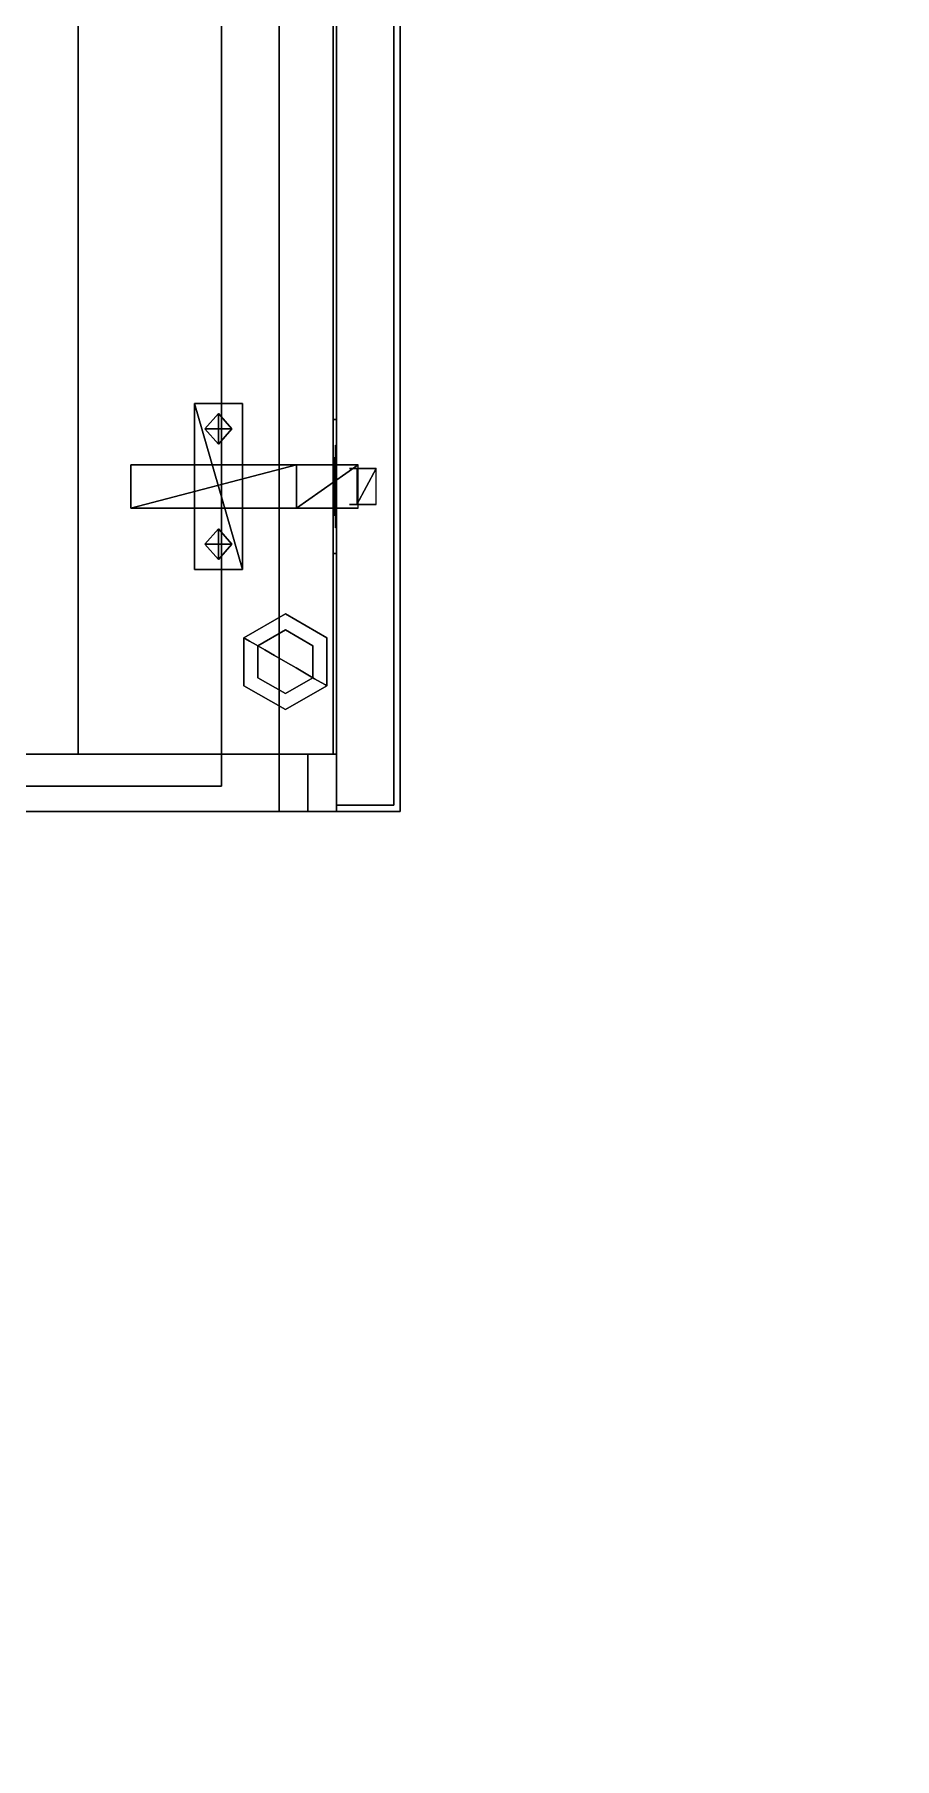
# Model space of a CAD drawing. Extents: x -150 to 6983, y -150 to 6527.
# Drawn here: x 4406 to 4676, y 1942 to 2483 of the extents above; entities that cross this region are included whole.
import ezdxf

# ---------------------------------------------------------------- set-up
doc = ezdxf.new("R2010")
doc.units = 0
for name, color, linetype in [('LAYER0', 7, 'CONTINUOUS'), ('LAYER42', 7, 'CONTINUOUS'), ('LAYER43', 7, 'CONTINUOUS'), ('LAYER56', 45, 'CONTINUOUS'), ('LAYER57', 28, 'CONTINUOUS'), ('LAYER58', 253, 'CONTINUOUS'), ('LAYER6', 45, 'CONTINUOUS'), ('LAYER61', 254, 'CONTINUOUS'), ('LAYER68', 45, 'CONTINUOUS'), ('LAYER7', 45, 'CONTINUOUS'), ('LAYER72', 45, 'CONTINUOUS'), ('LAYER73', 45, 'CONTINUOUS')]:
    doc.layers.add(name, color=color, linetype=linetype)

msp = doc.modelspace()

# ---------------------------------------------------------------- linework, layer by layer
at = {"layer": 'LAYER0', "invisible_edges": 1}
for points in [[(6983, 6527, -5), (-150, -150, -5), (-150, 6527, -5), (6983, 6527, -5)], [(-150, -150, -5), (6983, 6527, -5), (6983, -150, -5), (-150, -150, -5)], [(6983, -150), (-150, 6527), (-150, -150), (6983, -150)], [(-150, 6527), (6983, -150), (6983, 6527), (-150, 6527)]]:
    msp.add_3dface(points, dxfattribs=at)
at = {"layer": 'LAYER42', "invisible_edges": 1}
for points in [[(4151, 3790.999, 101), (4501, 2256.999, 101), (4151, 2256.999, 101), (4151, 3790.999, 101)], [(4501, 2256.999, 101), (4151, 3790.999, 101), (4501, 3790.999, 101), (4501, 2256.999, 101)], [(4501, 3790.999, 119), (4151, 2256.999, 119), (4501, 2256.999, 119), (4501, 3790.999, 119)], [(4151, 2256.999, 119), (4501, 3790.999, 119), (4151, 3790.999, 119), (4151, 2256.999, 119)], [(4501, 3790.999, 119), (4501, 2256.999, 101), (4501, 3790.999, 101), (4501, 3790.999, 119)], [(4501, 2256.999, 101), (4501, 3790.999, 119), (4501, 2256.999, 119), (4501, 2256.999, 101)], [(4151, 2256.999, 119), (4501, 2256.999, 101), (4501, 2256.999, 119), (4151, 2256.999, 119)], [(4501, 2256.999, 101), (4151, 2256.999, 119), (4151, 2256.999, 101), (4501, 2256.999, 101)]]:
    msp.add_3dface(points, dxfattribs=at)
at = {"layer": 'LAYER43', "invisible_edges": 1}
for points in [[(4420, 3014.999, 511.5), (4500, 2256.999, 511.5), (4420, 2256.999, 511.5), (4420, 3014.999, 511.5)], [(4500, 2256.999, 511.5), (4420, 3014.999, 511.5), (4500, 3014.999, 511.5), (4500, 2256.999, 511.5)], [(4420, 2256.999, 529.5), (4420, 3014.999, 511.5), (4420, 2256.999, 511.5), (4420, 2256.999, 529.5)], [(4420, 3014.999, 511.5), (4420, 2256.999, 529.5), (4420, 3014.999, 529.5), (4420, 3014.999, 511.5)], [(4500, 3014.999, 529.5), (4420, 2256.999, 529.5), (4500, 2256.999, 529.5), (4500, 3014.999, 529.5)], [(4420, 2256.999, 529.5), (4500, 3014.999, 529.5), (4420, 3014.999, 529.5), (4420, 2256.999, 529.5)], [(4500, 3014.999, 529.5), (4500, 2256.999, 511.5), (4500, 3014.999, 511.5), (4500, 3014.999, 529.5)], [(4500, 2256.999, 511.5), (4500, 3014.999, 529.5), (4500, 2256.999, 529.5), (4500, 2256.999, 511.5)], [(4420, 2256.999, 529.5), (4500, 2256.999, 511.5), (4500, 2256.999, 529.5), (4420, 2256.999, 529.5)], [(4500, 2256.999, 511.5), (4420, 2256.999, 529.5), (4420, 2256.999, 511.5), (4500, 2256.999, 511.5)]]:
    msp.add_3dface(points, dxfattribs=at)
at = {"layer": 'LAYER56', "invisible_edges": 1}
for points in [[(4501, 2240.999, 526), (4501, 3022.499, 103), (4501, 2240.999, 103), (4501, 2240.999, 526)], [(4501, 3022.499, 103), (4501, 2240.999, 526), (4501, 3022.499, 526), (4501, 3022.499, 103)], [(4519, 2240.999, 103), (4501, 3022.499, 103), (4519, 3022.499, 103), (4519, 2240.999, 103)], [(4501, 3022.499, 103), (4519, 2240.999, 103), (4501, 2240.999, 103), (4501, 3022.499, 103)], [(4501, 2240.999, 526), (4519, 3022.499, 526), (4501, 3022.499, 526), (4501, 2240.999, 526)], [(4519, 3022.499, 526), (4501, 2240.999, 526), (4519, 2240.999, 526), (4519, 3022.499, 526)], [(4519, 3022.499, 526), (4519, 2240.999, 103), (4519, 3022.499, 103), (4519, 3022.499, 526)], [(4519, 2240.999, 103), (4519, 3022.499, 526), (4519, 2240.999, 526), (4519, 2240.999, 103)], [(4519, 2240.999, 103), (4501, 2240.999, 526), (4501, 2240.999, 103), (4519, 2240.999, 103)], [(4501, 2240.999, 526), (4519, 2240.999, 103), (4519, 2240.999, 526), (4501, 2240.999, 526)]]:
    msp.add_3dface(points, dxfattribs=at)
at = {"layer": 'LAYER57'}
for points in [[(4500, 2361.999, 140.5), (4501, 2361.999, 140.5), (4500, 2361.999, 140.5)], [(4500, 2361.999, 140.5), (4500, 2361.999, 122.5), (4500, 2361.999, 122.5), (4500, 2361.999, 140.5)], [(4501, 2319.999, 140.5), (4501, 2361.999, 140.5), (4500, 2361.999, 140.5), (4500, 2319.999, 140.5)], [(4500, 2349.999, 122.5), (4501, 2349.999, 122.5), (4501, 2361.999, 122.5), (4500, 2361.999, 122.5)], [(4500, 2361.999, 122.5), (4501, 2361.999, 122.5), (4501, 2361.999, 140.5), (4500, 2361.999, 140.5)], [(4501, 2349.999, 122.5), (4501, 2361.999, 122.5), (4501, 2349.999, 122.5)], [(4501, 2319.999, 140.5), (4501, 2319.999, 122.5), (4501, 2361.999, 122.5), (4501, 2361.999, 140.5)], [(4500, 2331.999, 135.5), (4501, 2331.999, 135.5), (4501, 2349.999, 135.5), (4500, 2349.999, 135.5)], [(4500, 2349.999, 135.5), (4501, 2349.999, 135.5), (4501, 2349.999, 122.5), (4500, 2349.999, 122.5)], [(4501, 2331.999, 135.5), (4501, 2349.999, 135.5), (4501, 2331.999, 135.5)], [(4500, 2331.999, 135.5), (4501, 2331.999, 135.5), (4501, 2331.999, 122.5), (4500, 2331.999, 122.5)], [(4500, 2331.999, 122.5), (4501, 2331.999, 122.5), (4501, 2319.999, 122.5), (4500, 2319.999, 122.5)], [(4501, 2331.999, 122.5), (4501, 2319.999, 122.5), (4501, 2331.999, 122.5)], [(4500, 2319.999, 140.5), (4500, 2319.999, 122.5), (4500, 2319.999, 122.5), (4500, 2319.999, 140.5)], [(4500, 2319.999, 122.5), (4501, 2319.999, 122.5), (4501, 2319.999, 140.5), (4500, 2319.999, 140.5)]]:
    msp.add_3dface(points, dxfattribs=at)
for points, invisible_edges in [([(4500, 2361.999, 140.5), (4500, 2319.999, 140.5), (4500, 2331.999, 135.5), (4500, 2349.999, 135.5)], 10), ([(4500, 2361.999, 140.5), (4500, 2349.999, 135.5), (4500, 2349.999, 122.5), (4500, 2361.999, 122.5)], 1), ([(4500.75, 2353.01, 117.525), (4500.75, 2353.999, 122.5), (4500.75, 2349.999, 122.5), (4500.75, 2346.499, 118.5)], 8), ([(4500.5, 2346.316, 118.29), (4500.5, 2335.499, 118.5), (4500.5, 2331.999, 122.5), (4500.5, 2349.999, 122.5)], 5), ([(4500.5, 2349.999, 122.5), (4500.5, 2331.999, 122.5), (4500.5, 2331.999, 135.5), (4500.5, 2349.999, 135.5)], 1), ([(4500.75, 2350.191, 113.307), (4500.75, 2353.01, 117.525), (4500.75, 2346.499, 118.5), (4500.75, 2346.499, 115)], 10), ([(4500.75, 2345.974, 110.489), (4500.75, 2350.191, 113.307), (4500.75, 2346.499, 115), (4500.75, 2346.499, 111.5)], 10), ([(4500.5, 2346.499, 111.5), (4500.5, 2335.499, 111.5), (4500.5, 2335.499, 118.5), (4500.5, 2346.316, 118.29)], 4), ([(4500.75, 2340.999, 109.5), (4500.75, 2345.974, 110.489), (4500.75, 2346.499, 111.5), (4500.75, 2340.999, 111.5)], 10), ([(4500.75, 2336.024, 110.489), (4500.75, 2340.999, 109.5), (4500.75, 2340.999, 111.5), (4500.75, 2335.499, 111.5)], 10), ([(4500, 2319.999, 140.5), (4500, 2331.999, 135.5), (4500, 2331.999, 122.5), (4500, 2319.999, 122.5)], 1), ([(4500.75, 2331.807, 113.307), (4500.75, 2336.024, 110.489), (4500.75, 2335.499, 111.5), (4500.75, 2335.499, 115)], 10), ([(4500.75, 2327.999, 122.5), (4500.75, 2328.989, 117.525), (4500.75, 2335.499, 118.5), (4500.75, 2331.999, 122.5)], 2), ([(4500.75, 2328.989, 117.525), (4500.75, 2331.807, 113.307), (4500.75, 2335.499, 115), (4500.75, 2335.499, 118.5)], 10)]:
    msp.add_3dface(points, dxfattribs=dict(at, invisible_edges=invisible_edges))
at = {"layer": 'LAYER58'}
for points in [[(4471.5, 2366.999, 119.99), (4471.5, 2366.999, 118), (4456.5, 2366.999, 118), (4471.5, 2366.999, 119.99)], [(4471.5, 2366.999, 119.99), (4456.5, 2366.999, 118), (4456.5, 2366.999, 119.99), (4471.5, 2366.999, 119.99)], [(4456.5, 2366.999, 119.99), (4456.5, 2366.999, 118), (4456.5, 2314.999, 118), (4456.5, 2366.999, 119.99)], [(4456.5, 2366.999, 119.99), (4456.5, 2314.999, 118), (4456.5, 2314.999, 119.99), (4456.5, 2366.999, 119.99)], [(4471.5, 2314.999, 119.99), (4471.5, 2366.999, 119.99), (4456.5, 2366.999, 119.99), (4471.5, 2314.999, 119.99)], [(4471.5, 2314.999, 119.99), (4456.5, 2366.999, 119.99), (4456.5, 2314.999, 119.99), (4471.5, 2314.999, 119.99)], [(4459.757, 2359.086, 120.984), (4464, 2363.882, 120.984), (4459.757, 2359.086, 119.99), (4459.757, 2359.086, 120.984)], [(4459.757, 2359.086, 119.99), (4464, 2363.882, 120.984), (4464, 2363.882, 119.99), (4459.757, 2359.086, 119.99)], [(4464, 2363.882, 119.99), (4459.757, 2359.086, 119.99), (4464, 2354.29, 119.99), (4464, 2363.882, 119.99)], [(4464, 2363.882, 120.984), (4459.757, 2359.086, 120.984), (4468.243, 2359.086, 120.984), (4464, 2363.882, 120.984)], [(4464, 2363.882, 119.99), (4464, 2354.29, 119.99), (4468.243, 2359.086, 119.99), (4464, 2363.882, 119.99)], [(4464, 2363.882, 119.99), (4464, 2363.882, 120.984), (4468.243, 2359.086, 119.99), (4464, 2363.882, 119.99)], [(4468.243, 2359.086, 119.99), (4464, 2363.882, 120.984), (4468.243, 2359.086, 120.984), (4468.243, 2359.086, 119.99)], [(4471.5, 2314.999, 118), (4471.5, 2366.999, 118), (4471.5, 2366.999, 119.99), (4471.5, 2314.999, 118)], [(4471.5, 2314.999, 118), (4471.5, 2366.999, 119.99), (4471.5, 2314.999, 119.99), (4471.5, 2314.999, 118)], [(4464, 2354.29, 120.984), (4459.757, 2359.086, 120.984), (4464, 2354.29, 119.99), (4464, 2354.29, 120.984)], [(4464, 2354.29, 119.99), (4459.757, 2359.086, 120.984), (4459.757, 2359.086, 119.99), (4464, 2354.29, 119.99)], [(4468.243, 2359.086, 120.984), (4459.757, 2359.086, 120.984), (4464, 2354.29, 120.984), (4468.243, 2359.086, 120.984)], [(4468.243, 2359.086, 120.984), (4464, 2354.29, 120.984), (4468.243, 2359.086, 119.99), (4468.243, 2359.086, 120.984)], [(4468.243, 2359.086, 119.99), (4464, 2354.29, 120.984), (4464, 2354.29, 119.99), (4468.243, 2359.086, 119.99)], [(4436.5, 2334.216, 118), (4436.5, 2334.216, 132.922), (4436.5, 2347.782, 118), (4436.5, 2334.216, 118)], [(4436.5, 2347.782, 118), (4436.5, 2334.216, 132.922), (4436.5, 2347.782, 132.922), (4436.5, 2347.782, 118)], [(4436.5, 2347.782, 118), (4436.5, 2347.782, 132.922), (4488.5, 2347.782, 118), (4436.5, 2347.782, 118)], [(4488.5, 2347.782, 118), (4436.5, 2347.782, 132.922), (4488.5, 2347.782, 132.922), (4488.5, 2347.782, 118)], [(4488.5, 2334.216, 132.922), (4488.5, 2347.782, 132.922), (4436.5, 2334.216, 132.922), (4488.5, 2334.216, 132.922)], [(4436.5, 2334.216, 132.922), (4488.5, 2347.782, 132.922), (4436.5, 2347.782, 132.922), (4436.5, 2334.216, 132.922)], [(4488.5, 2347.782, 125.958), (4488.5, 2347.782, 132.922), (4507.865, 2347.782, 128.942), (4488.5, 2347.782, 125.958)], [(4507.865, 2347.782, 128.942), (4488.5, 2347.782, 132.922), (4507.865, 2347.782, 135.906), (4507.865, 2347.782, 128.942)], [(4507.865, 2334.216, 135.906), (4507.865, 2347.782, 135.906), (4488.5, 2334.216, 132.922), (4507.865, 2334.216, 135.906)], [(4488.5, 2334.216, 132.922), (4507.865, 2347.782, 135.906), (4488.5, 2347.782, 132.922), (4488.5, 2334.216, 132.922)], [(4505.075, 2346.651, 133.692), (4507.456, 2346.651, 135.182), (4512.923, 2346.651, 116.918), (4505.075, 2346.651, 133.692)], [(4512.923, 2346.651, 116.918), (4507.456, 2346.651, 135.182), (4513.5, 2346.651, 117.409), (4512.923, 2346.651, 116.918)], [(4513.5, 2335.347, 117.409), (4513.5, 2346.651, 117.409), (4507.456, 2335.347, 135.182), (4513.5, 2335.347, 117.409)], [(4507.456, 2335.347, 135.182), (4513.5, 2346.651, 117.409), (4507.456, 2346.651, 135.182), (4507.456, 2335.347, 135.182)], [(4488.5, 2334.216, 118), (4488.5, 2334.216, 132.922), (4436.5, 2334.216, 118), (4488.5, 2334.216, 118)], [(4436.5, 2334.216, 118), (4488.5, 2334.216, 132.922), (4436.5, 2334.216, 132.922), (4436.5, 2334.216, 118)], [(4507.865, 2334.216, 128.942), (4507.865, 2334.216, 135.906), (4488.5, 2334.216, 125.958), (4507.865, 2334.216, 128.942)], [(4488.5, 2334.216, 125.958), (4507.865, 2334.216, 135.906), (4488.5, 2334.216, 132.922), (4488.5, 2334.216, 125.958)], [(4512.923, 2335.347, 116.918), (4513.5, 2335.347, 117.409), (4505.075, 2335.347, 133.692), (4512.923, 2335.347, 116.918)], [(4505.075, 2335.347, 133.692), (4513.5, 2335.347, 117.409), (4507.456, 2335.347, 135.182), (4505.075, 2335.347, 133.692)], [(4459.757, 2322.912, 120.984), (4464, 2327.708, 120.984), (4459.757, 2322.912, 119.99), (4459.757, 2322.912, 120.984)], [(4459.757, 2322.912, 119.99), (4464, 2327.708, 120.984), (4464, 2327.708, 119.99), (4459.757, 2322.912, 119.99)], [(4464, 2327.708, 119.99), (4459.757, 2322.912, 119.99), (4464, 2318.116, 119.99), (4464, 2327.708, 119.99)], [(4464, 2327.708, 120.984), (4459.757, 2322.912, 120.984), (4468.243, 2322.912, 120.984), (4464, 2327.708, 120.984)], [(4464, 2327.708, 119.99), (4464, 2318.116, 119.99), (4468.243, 2322.912, 119.99), (4464, 2327.708, 119.99)], [(4464, 2327.708, 119.99), (4464, 2327.708, 120.984), (4468.243, 2322.912, 119.99), (4464, 2327.708, 119.99)], [(4468.243, 2322.912, 119.99), (4464, 2327.708, 120.984), (4468.243, 2322.912, 120.984), (4468.243, 2322.912, 119.99)], [(4464, 2318.116, 120.984), (4459.757, 2322.912, 120.984), (4464, 2318.116, 119.99), (4464, 2318.116, 120.984)], [(4464, 2318.116, 119.99), (4459.757, 2322.912, 120.984), (4459.757, 2322.912, 119.99), (4464, 2318.116, 119.99)], [(4468.243, 2322.912, 120.984), (4459.757, 2322.912, 120.984), (4464, 2318.116, 120.984), (4468.243, 2322.912, 120.984)], [(4468.243, 2322.912, 120.984), (4464, 2318.116, 120.984), (4468.243, 2322.912, 119.99), (4468.243, 2322.912, 120.984)], [(4468.243, 2322.912, 119.99), (4464, 2318.116, 120.984), (4464, 2318.116, 119.99), (4468.243, 2322.912, 119.99)], [(4456.5, 2314.999, 119.99), (4456.5, 2314.999, 118), (4471.5, 2314.999, 118), (4456.5, 2314.999, 119.99)], [(4456.5, 2314.999, 119.99), (4471.5, 2314.999, 118), (4471.5, 2314.999, 119.99), (4456.5, 2314.999, 119.99)]]:
    msp.add_3dface(points, dxfattribs=at)
at = {"layer": 'LAYER6', "invisible_edges": 1}
for points in [[(4149, 3817, 680), (4465, 2247, 680), (4149, 2247, 680), (4149, 3817, 680)], [(4465, 2247, 680), (4149, 3817, 680), (4465, 3817, 680), (4465, 2247, 680)], [(4465, 3817, 705), (4149, 2247, 705), (4465, 2247, 705), (4465, 3817, 705)], [(4149, 2247, 705), (4465, 3817, 705), (4149, 3817, 705), (4149, 2247, 705)], [(4465, 3817, 705), (4465, 2247, 680), (4465, 3817, 680), (4465, 3817, 705)], [(4465, 2247, 680), (4465, 3817, 705), (4465, 2247, 705), (4465, 2247, 680)], [(4149, 2247, 705), (4465, 2247, 680), (4465, 2247, 705), (4149, 2247, 705)], [(4465, 2247, 680), (4149, 2247, 705), (4149, 2247, 680), (4465, 2247, 680)]]:
    msp.add_3dface(points, dxfattribs=at)
at = {"layer": 'LAYER61'}
for points, invisible_edges in [([(4472.01, 2293.499, 170.834), (4485, 2300.999, 170.834), (4485, 2270.999, 170.834), (4472.01, 2278.499, 170.834)], 2), ([(4472.01, 2293.499, 170.834), (4485, 2300.999, 170.834), (4485, 2300.999, 145.938), (4472.01, 2293.499, 145.938)], 2), ([(4485, 2300.488, 142.072), (4485, 2300.999, 145.938), (4472.01, 2293.499, 145.938), (4472.452, 2293.243, 142.072)], 9), ([(4472.452, 2293.243, 358.933), (4472.01, 2293.499, 355.066), (4485, 2300.999, 355.066), (4485, 2300.488, 358.933)], 12), ([(4485, 2298.99, 138.469), (4485, 2300.488, 142.072), (4472.452, 2293.243, 142.072), (4473.75, 2292.494, 138.469)], 11), ([(4473.75, 2292.494, 362.535), (4472.452, 2293.243, 358.933), (4485, 2300.488, 358.933), (4485, 2298.99, 362.535)], 14), ([(4485, 2296.606, 135.375), (4485, 2298.99, 138.469), (4473.75, 2292.494, 138.469), (4475.814, 2291.302, 135.375)], 11), ([(4475.814, 2291.302, 365.629), (4473.75, 2292.494, 362.535), (4485, 2298.99, 362.535), (4485, 2296.606, 365.629)], 14), ([(4485, 2300.999, 170.834), (4485, 2270.999, 170.834), (4497.99, 2278.499, 170.834), (4497.99, 2293.499, 170.834)], 1), ([(4485, 2270.999, 330.17), (4485, 2300.999, 330.17), (4497.99, 2293.499, 330.17), (4497.99, 2278.499, 330.17)], 1), ([(4485, 2300.999, 170.834), (4497.99, 2293.499, 170.834), (4497.99, 2293.499, 145.938), (4485, 2300.999, 145.938)], 8), ([(4497.548, 2293.243, 142.072), (4497.99, 2293.499, 145.938), (4485, 2300.999, 145.938), (4485, 2300.488, 142.072)], 13), ([(4485, 2300.999, 170.834), (4485, 2270.999, 170.834), (4497.99, 2278.499, 170.834), (4497.99, 2293.499, 170.834)], 1), ([(4485, 2300.488, 358.933), (4485, 2300.999, 355.066), (4497.99, 2293.499, 355.066), (4497.548, 2293.243, 358.933)], 13), ([(4496.25, 2292.494, 138.469), (4497.548, 2293.243, 142.072), (4485, 2300.488, 142.072), (4485, 2298.99, 138.469)], 15), ([(4485, 2298.99, 362.535), (4485, 2300.488, 358.933), (4497.548, 2293.243, 358.933), (4496.25, 2292.494, 362.535)], 15), ([(4494.186, 2291.302, 135.375), (4496.25, 2292.494, 138.469), (4485, 2298.99, 138.469), (4485, 2296.606, 135.375)], 15), ([(4485, 2296.606, 365.629), (4485, 2298.99, 362.535), (4496.25, 2292.494, 362.535), (4494.186, 2291.302, 365.629)], 15), ([(4485, 2293.499, 133.001), (4485, 2296.606, 135.375), (4475.814, 2291.302, 135.375), (4478.505, 2289.749, 133.001)], 11), ([(4478.505, 2289.749, 368.003), (4475.814, 2291.302, 365.629), (4485, 2296.606, 365.629), (4485, 2293.499, 368.003)], 14), ([(4476.34, 2290.999, 330.17), (4485, 2295.999, 330.17), (4485, 2275.999, 330.17), (4476.34, 2280.999, 330.17)], 2), ([(4476.34, 2290.999, 170.834), (4485, 2295.999, 170.834), (4485, 2295.999, 330.17), (4476.34, 2290.999, 330.17)], 8), ([(4491.495, 2289.749, 133.001), (4494.186, 2291.302, 135.375), (4485, 2296.606, 135.375), (4485, 2293.499, 133.001)], 15), ([(4485, 2293.499, 368.003), (4485, 2296.606, 365.629), (4494.186, 2291.302, 365.629), (4491.495, 2289.749, 368.003)], 15), ([(4485, 2295.999, 330.17), (4485, 2275.999, 330.17), (4493.66, 2280.999, 330.17), (4493.66, 2290.999, 330.17)], 1), ([(4485, 2295.999, 170.834), (4493.66, 2290.999, 170.834), (4493.66, 2290.999, 330.17), (4485, 2295.999, 330.17)], 2), ([(4472.452, 2293.243, 142.072), (4472.01, 2293.499, 145.938), (4472.01, 2278.499, 145.938), (4472.452, 2278.755, 142.072)], 12), ([(4472.452, 2278.755, 358.933), (4472.01, 2278.499, 355.066), (4472.01, 2293.499, 355.066), (4472.452, 2293.243, 358.933)], 9), ([(4473.75, 2292.494, 138.469), (4472.452, 2293.243, 142.072), (4472.452, 2278.755, 142.072), (4473.75, 2279.504, 138.469)], 14), ([(4473.75, 2279.504, 362.535), (4472.452, 2278.755, 358.933), (4472.452, 2293.243, 358.933), (4473.75, 2292.494, 362.535)], 11), ([(4475.814, 2291.302, 135.375), (4473.75, 2292.494, 138.469), (4473.75, 2279.504, 138.469), (4475.814, 2280.696, 135.375)], 14), ([(4475.814, 2280.696, 365.629), (4473.75, 2279.504, 362.535), (4473.75, 2292.494, 362.535), (4475.814, 2291.302, 365.629)], 11), ([(4478.505, 2289.749, 133.001), (4475.814, 2291.302, 135.375), (4475.814, 2280.696, 135.375), (4478.505, 2282.249, 133.001)], 14), ([(4478.505, 2282.249, 368.003), (4475.814, 2280.696, 365.629), (4475.814, 2291.302, 365.629), (4478.505, 2289.749, 368.003)], 11), ([(4476.34, 2280.999, 170.834), (4476.34, 2290.999, 170.834), (4476.34, 2290.999, 330.17), (4476.34, 2280.999, 330.17)], 2), ([(4485, 2289.881, 131.509), (4485, 2293.499, 133.001), (4478.505, 2289.749, 133.001), (4481.638, 2287.94, 131.509)], 11), ([(4481.638, 2287.94, 369.495), (4478.505, 2289.749, 368.003), (4485, 2293.499, 368.003), (4485, 2289.881, 369.495)], 14), ([(4481.638, 2287.94, 131.509), (4478.505, 2289.749, 133.001), (4478.505, 2282.249, 133.001), (4481.638, 2284.058, 131.509)], 14), ([(4481.638, 2284.058, 369.495), (4478.505, 2282.249, 368.003), (4478.505, 2289.749, 368.003), (4481.638, 2287.94, 369.495)], 11), ([(4485, 2285.999, 129.866), (4485, 2289.881, 131.509), (4481.638, 2287.94, 131.509), (4485, 2285.999, 129.866)], 3), ([(4485, 2285.999, 370.004), (4481.638, 2287.94, 369.495), (4485, 2289.881, 369.495), (4485, 2285.999, 370.004)], 6), ([(4488.362, 2287.94, 131.509), (4491.495, 2289.749, 133.001), (4485, 2293.499, 133.001), (4485, 2289.881, 131.509)], 15), ([(4485, 2289.881, 369.495), (4485, 2293.499, 368.003), (4491.495, 2289.749, 368.003), (4488.362, 2287.94, 369.495)], 15), ([(4485, 2285.999, 129.866), (4488.362, 2287.94, 131.509), (4485, 2289.881, 131.509), (4485, 2285.999, 129.866)], 7), ([(4485, 2285.999, 370.004), (4485, 2289.881, 369.495), (4488.362, 2287.94, 369.495), (4485, 2285.999, 370.004)], 7), ([(4488.362, 2284.058, 131.509), (4491.495, 2282.249, 133.001), (4491.495, 2289.749, 133.001), (4488.362, 2287.94, 131.509)], 14), ([(4488.362, 2287.94, 369.495), (4491.495, 2289.749, 368.003), (4491.495, 2282.249, 368.003), (4488.362, 2284.058, 369.495)], 11), ([(4491.495, 2282.249, 133.001), (4494.186, 2280.696, 135.375), (4494.186, 2291.302, 135.375), (4491.495, 2289.749, 133.001)], 14), ([(4491.495, 2289.749, 368.003), (4494.186, 2291.302, 365.629), (4494.186, 2280.696, 365.629), (4491.495, 2282.249, 368.003)], 11), ([(4493.66, 2290.999, 170.834), (4493.66, 2280.999, 170.834), (4493.66, 2280.999, 330.17), (4493.66, 2290.999, 330.17)], 10), ([(4494.186, 2291.302, 365.629), (4496.25, 2292.494, 362.535), (4496.25, 2279.504, 362.535), (4494.186, 2280.696, 365.629)], 11), ([(4494.186, 2280.696, 135.375), (4496.25, 2279.504, 138.469), (4496.25, 2292.494, 138.469), (4494.186, 2291.302, 135.375)], 14), ([(4496.25, 2292.494, 362.535), (4497.548, 2293.243, 358.933), (4497.548, 2278.755, 358.933), (4496.25, 2279.504, 362.535)], 11), ([(4496.25, 2279.504, 138.469), (4497.548, 2278.755, 142.072), (4497.548, 2293.243, 142.072), (4496.25, 2292.494, 138.469)], 14), ([(4497.548, 2293.243, 358.933), (4497.99, 2293.499, 355.066), (4497.99, 2278.499, 355.066), (4497.548, 2278.755, 358.933)], 9), ([(4497.548, 2278.755, 142.072), (4497.99, 2278.499, 145.938), (4497.99, 2293.499, 145.938), (4497.548, 2293.243, 142.072)], 12), ([(4481.638, 2284.058, 131.509), (4478.505, 2282.249, 133.001), (4485, 2278.499, 133.001), (4485, 2282.117, 131.509)], 15), ([(4485, 2282.117, 369.495), (4485, 2278.499, 368.003), (4478.505, 2282.249, 368.003), (4481.638, 2284.058, 369.495)], 15), ([(4485, 2285.999, 129.866), (4481.638, 2287.94, 131.509), (4481.638, 2284.058, 131.509), (4485, 2285.999, 129.866)], 6), ([(4485, 2285.999, 370.004), (4481.638, 2284.058, 369.495), (4481.638, 2287.94, 369.495), (4485, 2285.999, 370.004)], 3), ([(4485, 2285.999, 129.866), (4481.638, 2284.058, 131.509), (4485, 2282.117, 131.509), (4485, 2285.999, 129.866)], 7), ([(4485, 2285.999, 370.004), (4485, 2282.117, 369.495), (4481.638, 2284.058, 369.495), (4485, 2285.999, 370.004)], 7), ([(4485, 2285.999, 129.866), (4488.362, 2284.058, 131.509), (4488.362, 2287.94, 131.509), (4485, 2285.999, 129.866)], 6), ([(4485, 2285.999, 370.004), (4488.362, 2287.94, 369.495), (4488.362, 2284.058, 369.495), (4485, 2285.999, 370.004)], 3), ([(4485, 2285.999, 129.866), (4485, 2282.117, 131.509), (4488.362, 2284.058, 131.509), (4485, 2285.999, 129.866)], 3), ([(4485, 2285.999, 370.004), (4488.362, 2284.058, 369.495), (4485, 2282.117, 369.495), (4485, 2285.999, 370.004)], 6), ([(4485, 2282.117, 131.509), (4485, 2278.499, 133.001), (4491.495, 2282.249, 133.001), (4488.362, 2284.058, 131.509)], 11), ([(4488.362, 2284.058, 369.495), (4491.495, 2282.249, 368.003), (4485, 2278.499, 368.003), (4485, 2282.117, 369.495)], 14), ([(4485, 2271.51, 358.933), (4485, 2270.999, 355.066), (4472.01, 2278.499, 355.066), (4472.452, 2278.755, 358.933)], 13), ([(4472.452, 2278.755, 142.072), (4472.01, 2278.499, 145.938), (4485, 2270.999, 145.938), (4485, 2271.51, 142.072)], 13), ([(4485, 2273.009, 362.535), (4485, 2271.51, 358.933), (4472.452, 2278.755, 358.933), (4473.75, 2279.504, 362.535)], 15), ([(4473.75, 2279.504, 138.469), (4472.452, 2278.755, 142.072), (4485, 2271.51, 142.072), (4485, 2273.009, 138.469)], 15), ([(4475.814, 2280.696, 135.375), (4473.75, 2279.504, 138.469), (4485, 2273.009, 138.469), (4485, 2275.392, 135.375)], 15), ([(4485, 2275.392, 365.629), (4485, 2273.009, 362.535), (4473.75, 2279.504, 362.535), (4475.814, 2280.696, 365.629)], 15), ([(4478.505, 2282.249, 133.001), (4475.814, 2280.696, 135.375), (4485, 2275.392, 135.375), (4485, 2278.499, 133.001)], 15), ([(4485, 2278.499, 368.003), (4485, 2275.392, 365.629), (4475.814, 2280.696, 365.629), (4478.505, 2282.249, 368.003)], 15), ([(4491.495, 2282.249, 368.003), (4494.186, 2280.696, 365.629), (4485, 2275.392, 365.629), (4485, 2278.499, 368.003)], 14), ([(4485, 2278.499, 133.001), (4485, 2275.392, 135.375), (4494.186, 2280.696, 135.375), (4491.495, 2282.249, 133.001)], 11), ([(4493.66, 2280.999, 170.834), (4485, 2275.999, 170.834), (4485, 2275.999, 330.17), (4493.66, 2280.999, 330.17)], 8), ([(4494.186, 2280.696, 365.629), (4496.25, 2279.504, 362.535), (4485, 2273.009, 362.535), (4485, 2275.392, 365.629)], 14), ([(4485, 2275.392, 135.375), (4485, 2273.009, 138.469), (4496.25, 2279.504, 138.469), (4494.186, 2280.696, 135.375)], 11), ([(4496.25, 2279.504, 362.535), (4497.548, 2278.755, 358.933), (4485, 2271.51, 358.933), (4485, 2273.009, 362.535)], 14), ([(4485, 2273.009, 138.469), (4485, 2271.51, 142.072), (4497.548, 2278.755, 142.072), (4496.25, 2279.504, 138.469)], 11), ([(4497.548, 2278.755, 358.933), (4497.99, 2278.499, 355.066), (4485, 2270.999, 355.066), (4485, 2271.51, 358.933)], 12), ([(4485, 2271.51, 142.072), (4485, 2270.999, 145.938), (4497.99, 2278.499, 145.938), (4497.548, 2278.755, 142.072)], 9)]:
    msp.add_3dface(points, dxfattribs=dict(at, invisible_edges=invisible_edges))
for points in [[(4485, 2300.999, 330.17), (4472.01, 2293.499, 330.17), (4472.01, 2293.499, 355.066), (4485, 2300.999, 355.066)], [(4497.99, 2293.499, 330.17), (4485, 2300.999, 330.17), (4485, 2300.999, 355.066), (4497.99, 2293.499, 355.066)], [(4472.01, 2293.499, 330.17), (4472.01, 2278.499, 330.17), (4472.01, 2278.499, 355.066), (4472.01, 2293.499, 355.066)], [(4472.01, 2278.499, 170.834), (4472.01, 2293.499, 170.834), (4472.01, 2293.499, 145.938), (4472.01, 2278.499, 145.938)], [(4497.99, 2278.499, 330.17), (4497.99, 2293.499, 330.17), (4497.99, 2293.499, 355.066), (4497.99, 2278.499, 355.066)], [(4497.99, 2293.499, 170.834), (4497.99, 2278.499, 170.834), (4497.99, 2278.499, 145.938), (4497.99, 2293.499, 145.938)], [(4472.01, 2278.499, 330.17), (4485, 2270.999, 330.17), (4485, 2270.999, 355.066), (4472.01, 2278.499, 355.066)], [(4485, 2270.999, 170.834), (4472.01, 2278.499, 170.834), (4472.01, 2278.499, 145.938), (4485, 2270.999, 145.938)], [(4485, 2275.999, 170.834), (4476.34, 2280.999, 170.834), (4476.34, 2280.999, 330.17), (4485, 2275.999, 330.17)], [(4485, 2270.999, 330.17), (4497.99, 2278.499, 330.17), (4497.99, 2278.499, 355.066), (4485, 2270.999, 355.066)], [(4497.99, 2278.499, 170.834), (4485, 2270.999, 170.834), (4485, 2270.999, 145.938), (4497.99, 2278.499, 145.938)]]:
    msp.add_3dface(points, dxfattribs=at)
at = {"layer": 'LAYER68', "invisible_edges": 1}
for points in [[(4151, 3808.999, 530), (4521, 2238.999, 530), (4151, 2238.999, 530), (4151, 3808.999, 530)], [(4521, 2238.999, 530), (4151, 3808.999, 530), (4521, 3808.999, 530), (4521, 2238.999, 530)], [(4521, 3808.999, 548), (4151, 2238.999, 548), (4521, 2238.999, 548), (4521, 3808.999, 548)], [(4151, 2238.999, 548), (4521, 3808.999, 548), (4151, 3808.999, 548), (4151, 2238.999, 548)], [(4521, 3808.999, 548), (4521, 2238.999, 530), (4521, 3808.999, 530), (4521, 3808.999, 548)], [(4521, 2238.999, 530), (4521, 3808.999, 548), (4521, 2238.999, 548), (4521, 2238.999, 530)], [(4151, 2238.999, 548), (4521, 2238.999, 530), (4521, 2238.999, 548), (4151, 2238.999, 548)], [(4521, 2238.999, 530), (4151, 2238.999, 548), (4151, 2238.999, 530), (4521, 2238.999, 530)]]:
    msp.add_3dface(points, dxfattribs=at)
at = {"layer": 'LAYER7', "invisible_edges": 1}
for points in [[(4151, 2256.999, 530), (4501, 2256.999, 100), (4151, 2256.999, 100), (4151, 2256.999, 530)], [(4501, 2256.999, 100), (4151, 2256.999, 530), (4501, 2256.999, 530), (4501, 2256.999, 100)], [(4151, 2238.999, 100), (4501, 2256.999, 100), (4501, 2238.999, 100), (4151, 2238.999, 100)], [(4501, 2256.999, 100), (4151, 2238.999, 100), (4151, 2256.999, 100), (4501, 2256.999, 100)], [(4151, 2256.999, 530), (4501, 2238.999, 530), (4501, 2256.999, 530), (4151, 2256.999, 530)], [(4501, 2238.999, 530), (4151, 2256.999, 530), (4151, 2238.999, 530), (4501, 2238.999, 530)], [(4501, 2238.999, 530), (4501, 2256.999, 100), (4501, 2256.999, 530), (4501, 2238.999, 530)], [(4501, 2256.999, 100), (4501, 2238.999, 530), (4501, 2238.999, 100), (4501, 2256.999, 100)], [(4501, 2238.999, 530), (4151, 2238.999, 100), (4501, 2238.999, 100), (4501, 2238.999, 530)], [(4151, 2238.999, 100), (4501, 2238.999, 530), (4151, 2238.999, 530), (4151, 2238.999, 100)]]:
    msp.add_3dface(points, dxfattribs=at)
at = {"layer": 'LAYER72', "invisible_edges": 1}
for points in [[(4483, 3808.999, 100), (4483, 2238.999), (4483, 2238.999, 100), (4483, 3808.999, 100)], [(4483, 2238.999), (4483, 3808.999, 100), (4483, 3808.999), (4483, 2238.999)], [(4501, 3808.999), (4483, 2238.999), (4483, 3808.999), (4501, 3808.999)], [(4483, 2238.999), (4501, 3808.999), (4501, 2238.999), (4483, 2238.999)], [(4501, 2238.999, 100), (4483, 3808.999, 100), (4483, 2238.999, 100), (4501, 2238.999, 100)], [(4483, 3808.999, 100), (4501, 2238.999, 100), (4501, 3808.999, 100), (4483, 3808.999, 100)], [(4501, 3808.999), (4501, 2238.999, 100), (4501, 2238.999), (4501, 3808.999)], [(4501, 2238.999, 100), (4501, 3808.999), (4501, 3808.999, 100), (4501, 2238.999, 100)], [(4501, 2238.999, 100), (4483, 2238.999), (4501, 2238.999), (4501, 2238.999, 100)], [(4483, 2238.999), (4501, 2238.999, 100), (4483, 2238.999, 100), (4483, 2238.999)]]:
    msp.add_3dface(points, dxfattribs=at)
at = {"layer": 'LAYER73', "invisible_edges": 1}
for points in [[(4160, 2256.999), (4492, 2238.999), (4160, 2238.999), (4160, 2256.999)], [(4492, 2238.999), (4160, 2256.999), (4492, 2256.999), (4492, 2238.999)], [(4492, 2256.999, 100), (4160, 2238.999, 100), (4492, 2238.999, 100), (4492, 2256.999, 100)], [(4160, 2238.999, 100), (4492, 2256.999, 100), (4160, 2256.999, 100), (4160, 2238.999, 100)], [(4160, 2256.999), (4492, 2256.999, 100), (4492, 2256.999), (4160, 2256.999)], [(4492, 2256.999, 100), (4160, 2256.999), (4160, 2256.999, 100), (4492, 2256.999, 100)], [(4492, 2256.999, 100), (4492, 2238.999), (4492, 2256.999), (4492, 2256.999, 100)], [(4492, 2238.999), (4492, 2256.999, 100), (4492, 2238.999, 100), (4492, 2238.999)], [(4160, 2238.999, 100), (4492, 2238.999), (4492, 2238.999, 100), (4160, 2238.999, 100)], [(4492, 2238.999), (4160, 2238.999, 100), (4160, 2238.999), (4492, 2238.999)]]:
    msp.add_3dface(points, dxfattribs=at)

# ---------------------------------------------------------------- meshes
at = {"layer": 'LAYER57'}
mesh = msp.add_polymesh((2, 9), dxfattribs=at)
for k, corner in enumerate([(4500.75, 2327.999, 122.5), (4500.75, 2328.989, 117.525), (4500.75, 2331.807, 113.307), (4500.75, 2336.024, 110.489), (4500.75, 2340.999, 109.5), (4500.75, 2345.974, 110.489), (4500.75, 2350.191, 113.307), (4500.75, 2353.01, 117.525), (4500.75, 2353.999, 122.5), (4501, 2327.999, 122.5), (4501, 2328.989, 117.525), (4501, 2331.807, 113.307), (4501, 2336.024, 110.489), (4501, 2340.999, 109.5), (4501, 2345.974, 110.489), (4501, 2350.191, 113.307), (4501, 2353.01, 117.525), (4501, 2353.999, 122.5)]):
    mesh.set_mesh_vertex(divmod(k, 9), corner)

doc.saveas('drawing.dxf')
